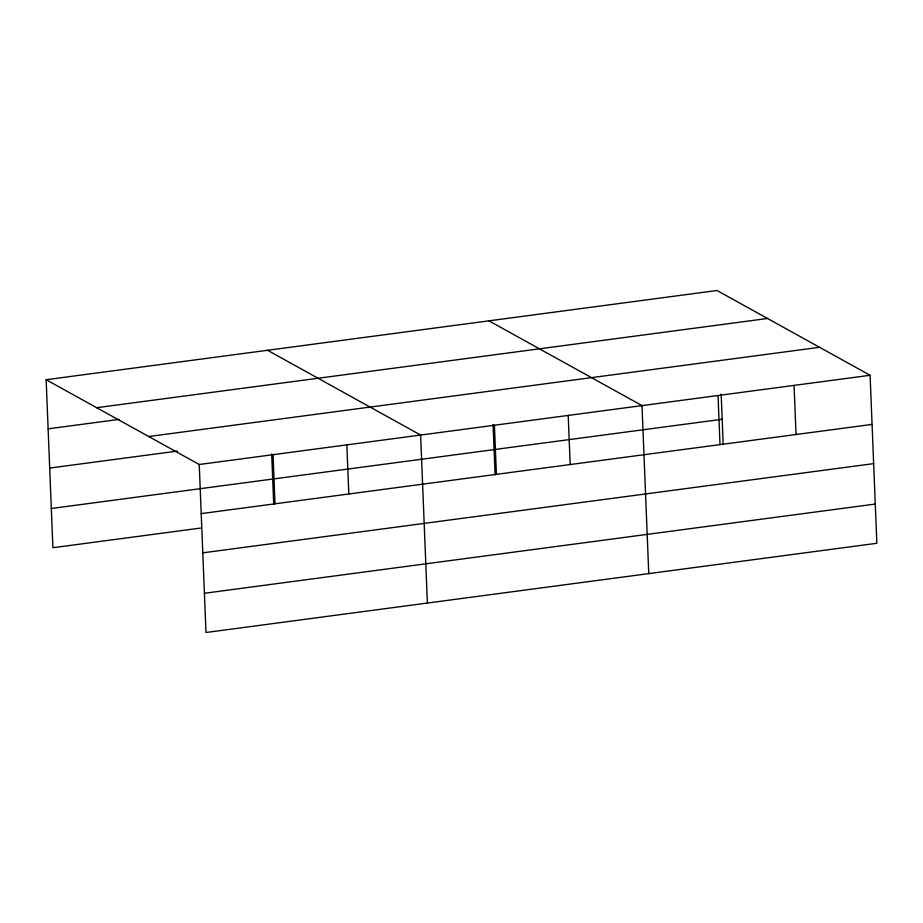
<?xml version="1.0" encoding="UTF-8"?>
<svg xmlns="http://www.w3.org/2000/svg" width="923" height="923" viewBox="0 0 923 923"><rect width="100%" height="100%" fill="white"/><g stroke="black" fill="none" stroke-linecap="round" stroke-linejoin="round"><path stroke-width="1.38" d="M46.15 379.722L717.009 290.503L870.101 375.28L876.85 543.278L205.991 632.497L199.241 464.5L46.15 379.722L52.899 547.72L200.487 528.094M96.673 407.701L767.532 318.481M48.123 428.837L119.079 419.4M148.718 436.521L819.578 347.302M49.704 468.065L177.424 451.082M199.241 464.5L870.101 375.28M51.319 508.492L722.19 419.261M201.214 513.615L872.073 424.395M202.783 552.842L873.654 463.623M204.41 593.27L875.269 504.05M488.925 320.835L642.004 405.612L648.754 573.61M267.532 350.279L420.623 435.056L427.372 603.054M794.068 385.387L796.041 434.502M721.175 394.179L723.194 444.482M718.036 395.506L720.009 444.621M568.21 415.431L570.183 464.546M494.416 425.249L496.389 474.353M493.078 424.511L495.109 474.826M346.829 444.874L348.802 493.99M273.035 454.693L275.008 503.796M271.697 453.954L273.716 504.27"/></g></svg>
